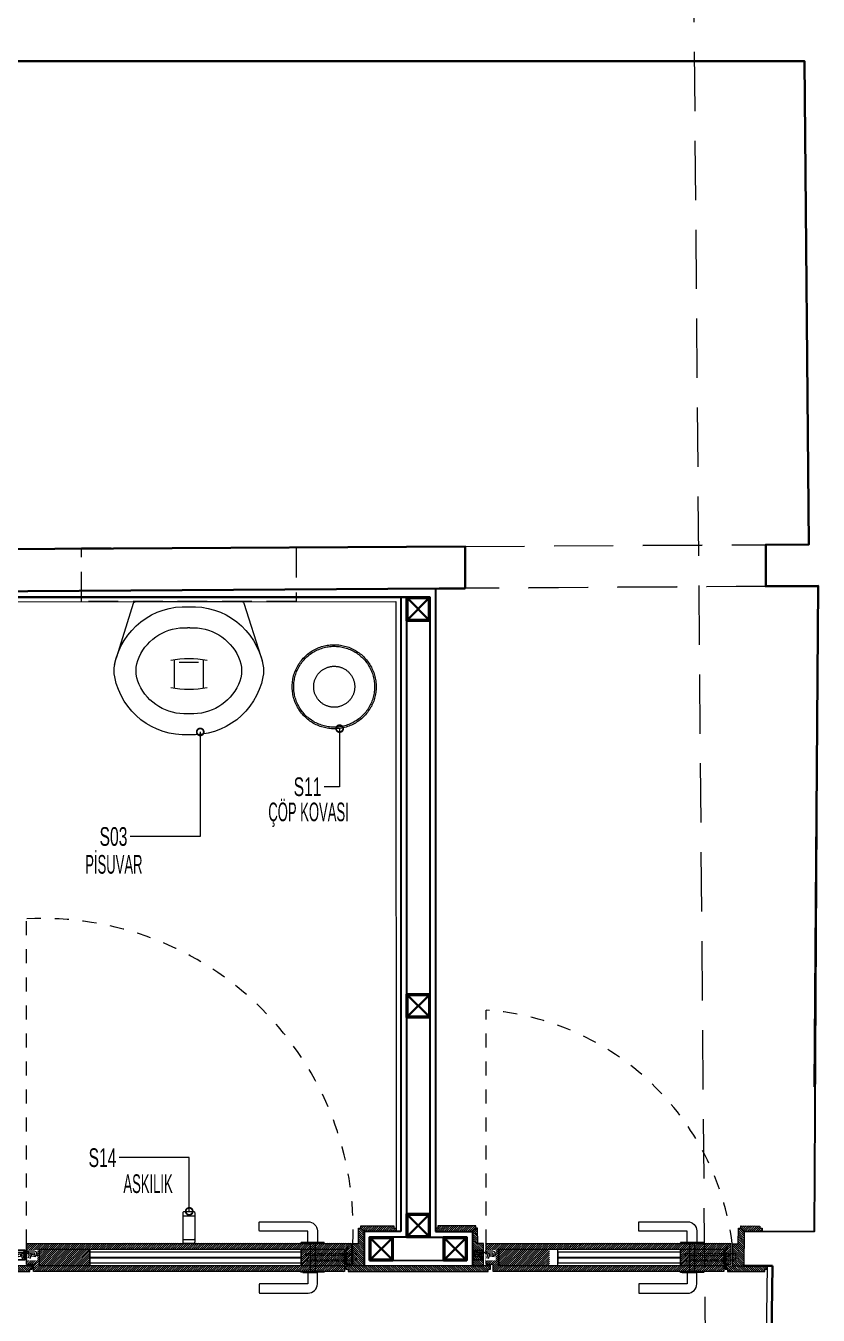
# Model space of a CAD drawing. Header units: centimetres. Extents: x 5488 to 20269, y -31398 to -19684.
# Drawn here: x 13725 to 13894.7, y -22488.3 to -22212.1 of the extents above; entities that cross this region are included whole.
import ezdxf
from ezdxf import colors
from ezdxf.entities.mleader import LeaderData, LeaderLine
from ezdxf.math import Vec2, Vec3

# ---------------------------------------------------------------- set-up
doc = ezdxf.new("R2010")
doc.units = ezdxf.units.CM
doc.set_wipeout_variables(frame=1)
for name, pattern in [('DASHED', [0.75, 0.5, -0.25]), ('HIDDEN', [9.525, 6.35, -3.175]), ('XKITLINE02', [4, 2, -2])]:
    doc.linetypes.add(name, pattern=pattern)
for name, color, linetype in [('3-OPN-XDR-HARDWARE', 52, 'Continuous'), ('Auto-İzolasyon malzemesi', 251, 'Continuous'), ('süpürgelik', 105, 'Continuous'), ('xxx_Autoxxx_Auto_Duvar_Alcipan', 51, 'Continuous')]:
    doc.layers.add(name, color=color, linetype=linetype)
for name, color, linetype, lineweight in [('Auto-SilikCizgiler', 251, 'Continuous', 0), ('xxx_Auto_CLADDING_WOOD_Hatch', 16, 'Continuous', 0), ('xxx_Auto_Duvar_Duvar Plan Kesit', 7, 'Continuous', 30), ('xxx_Auto_FFE-METAL', 132, 'Continuous', 5), ('xxx_Auto_Kaplama_Ahşap', 34, 'Continuous', 0), ('xxx_Auto_Kaplama_Ahşap Tarama', 16, 'Continuous', 5), ('xxx_Auto_Kaplama_Seramik', 182, 'Continuous', 13), ('xxx_Auto_Konstruksiyon_Metal', 141, 'Continuous', 0), ('xxx_Auto_Mobilya_Metal', 132, 'Continuous', 20), ('xxx_Auto_SIGN_GENERAL', 51, 'Continuous', 0), ('xxx_Auto_Tefris_Silik', 252, 'Continuous', 13), ('xxx_Auto_Tefris_Tefris', 32, 'Continuous', 15)]:
    doc.layers.add(name, color=color, linetype=linetype, lineweight=lineweight)
doc.layers.add('wipeout', color=7, linetype='Continuous', true_color=0xffffff)
doc.styles.add('AUTOBAN', font='')
doc.styles.add('ROMANS', font='romans')
doc.styles.get('AUTOBAN').set_extended_font_data('Helvetica Normal Tr')
doc.linetypes.add('BATTING', pattern='A,0.00254,-2.54,[134,ltypeshp.shx,S=2.54,R=0,X=-2.54,Y=0],-5.08,[134,ltypeshp.shx,S=2.54,R=180,X=2.54,Y=0],-2.54', length=10.16254)

# ---------------------------------------------------------------- blocks, each defined once
blk = doc.blocks.new('A$C81bdc4d8')
at = {"layer": 'xxx_Auto_Konstruksiyon_Metal'}
for points in [[(-0.05, 1.1), (0, 1.15), (0, 6.05), (-0.05, 6.1), (-0.15, 6.1), (-0.2, 6.05), (-0.2, 1.15), (-0.15, 1.1)], [(6.03, 1.1), (5.98, 1.15), (5.98, 6.05), (6.03, 6.1), (6.13, 6.1), (6.18, 6.05), (6.18, 1.15), (6.13, 1.1)]]:
    blk.add_lwpolyline(points, close=True, dxfattribs=at)
for points in [[(-0.2, 2.58), (-2.66, 2.58), (-2.66, -7.71), (-2.67, -7.77), (-2.7, -7.8), (-2.77, -7.82), (-4.56, -7.82), (-4.62, -7.8), (-4.65, -7.77), (-4.66, -7.71), (-4.66, 2.62, -0.408998), (-2.69, 4.62), (-0.2, 4.62)], [(6.18, 2.58), (8.64, 2.58), (8.64, -7.71), (8.65, -7.77), (8.69, -7.8), (8.75, -7.82), (10.54, -7.82), (10.6, -7.8), (10.63, -7.77), (10.64, -7.71), (10.64, 2.62, 0.408998), (8.67, 4.62), (6.18, 4.62)]]:
    blk.add_lwpolyline(points, format="xyb", dxfattribs=at)
for points in [[(-0.2, 1.51), (-0.22, 1.53), (-0.22, 4.65), (-0.2, 4.67)], [(-0.2, 4.12), (6.2, 4.12)], [(-0.2, 3.08), (6.2, 3.08)], [(6.18, 1.51), (6.2, 1.53), (6.2, 4.65), (6.18, 4.67)]]:
    blk.add_lwpolyline(points, dxfattribs=at)
at = {"layer": 'xxx_Auto_Mobilya_Metal', "linetype": 'DASHED'}
blk.add_lwpolyline([(0.81, 11.2), (0.81, 11.2, 0.414214), (1.31, 10.7), (4.61, 10.7), (4.61, 10.9), (1.31, 10.9, -0.414214), (1.01, 11.2)], format="xyb", close=True, dxfattribs=at)
for points in [[(2.15, 10.9), (2.15, 12.9), (3.55, 12.9), (3.55, 10.9)], [(2.24, 10.6), (2.24, 11.6), (2.54, 11.6), (3.55, 10.6)]]:
    blk.add_lwpolyline(points, dxfattribs=at)
for points in [[(2.05, 10.9), (2.05, 10.8), (3.65, 10.8), (3.65, 10.9)], [(2.12, 10.3), (3.92, 10.3), (3.92, 10.6), (2.12, 10.6)], [(2.24, 2.05), (2.54, 2.05), (2.54, 10.3), (2.24, 10.3)], [(3.79, 2.05), (3.49, 2.05), (3.49, 10.3), (3.79, 10.3)]]:
    blk.add_lwpolyline(points, close=True, dxfattribs=at)
blk = doc.blocks.new('A$C43927237')
at = {"layer": 'wipeout', "color": 1, "xscale": 7.97828250740921, "yscale": 7.97828250740921, "zscale": 7.97828250740921, "rotation": 270}
blk.add_blockref('A$C81bdc4d8', (-42.8, 0), dxfattribs=at)
blk = doc.blocks.new('gizli menteşe')
blk.add_wipeout([(32460.16, 20587.51), (32462.32, 20587.51), (32462.32, 20589.71), (32460.16, 20589.71)]).translate(0, 0, 0.01)
blk.add_wipeout([(32457.5, 20587.52), (32459.66, 20587.51), (32459.66, 20589.71), (32457.5, 20589.71)]).translate(0, 0, 0.01)
at = {"layer": 'xxx_Auto_Mobilya_Metal', "extrusion": (0.000604345, -1.60261e-05, 1), "elevation": 19.29}
for points in [[(32459.66, 20587.52), (32457.49, 20587.52), (32457.49, 20589.71), (32459.66, 20589.71)], [(32459.56, 20587.62), (32457.59, 20587.62), (32457.59, 20589.61), (32459.56, 20589.61)]]:
    blk.add_lwpolyline(points, close=True, dxfattribs=at)
for points in [[(32459.74, 20589.53), (32458.17, 20589.53), (32457.78, 20589.38), (32457.69, 20589.11), (32457.63, 20588.38)], [(32459.74, 20589.53), (32458.17, 20589.53), (32457.78, 20589.38), (32457.69, 20589.11), (32457.63, 20588.38)], [(32459.74, 20589.12), (32458.4, 20589.12), (32458.1, 20589.07), (32458.09, 20589.03), (32458.03, 20588.34)], [(32459.74, 20589.12), (32458.4, 20589.12), (32458.1, 20589.07), (32458.09, 20589.03), (32458.03, 20588.34)], [(32459.74, 20589.53), (32459.49, 20589.4), (32458.82, 20588.77), (32459.09, 20587.82)], [(32459.74, 20589.53), (32459.49, 20589.4), (32458.82, 20588.77), (32459.09, 20587.82)], [(32459.91, 20589.19), (32459.7, 20589.09), (32459.24, 20588.65), (32459.45, 20587.92)], [(32459.91, 20589.19), (32459.7, 20589.09), (32459.24, 20588.65), (32459.45, 20587.92)], [(32459.89, 20589.19), (32460.1, 20589.09), (32460.56, 20588.65), (32460.35, 20587.92)], [(32460.06, 20589.53), (32460.31, 20589.4), (32460.98, 20588.77), (32460.71, 20587.82)], [(32460.06, 20589.53), (32461.63, 20589.53), (32462.02, 20589.38), (32462.11, 20589.11), (32462.17, 20588.38)], [(32460.06, 20589.12), (32461.4, 20589.12), (32461.7, 20589.07), (32461.71, 20589.03), (32461.77, 20588.34)]]:
    blk.add_lwpolyline(points, dxfattribs=at)
for points in [[(32457.83, 20588.22), (32458.7, 20588.39, 0.53227), (32458.64, 20588.78), (32457.75, 20588.63)], [(32457.83, 20588.22), (32458.7, 20588.39, 0.53227), (32458.64, 20588.78), (32457.75, 20588.63)], [(32461.98, 20588.22), (32461.11, 20588.39, -0.53227), (32461.17, 20588.78), (32462.06, 20588.63)]]:
    blk.add_lwpolyline(points, format="xyb", dxfattribs=at)
at = {"layer": 'xxx_Auto_Mobilya_Metal', "extrusion": (0.000604345, -1.60261e-05, 1)}
for centre in [(32457.83, 20588.42, 19.29), (32459.31, 20587.82, 19.29)]:
    blk.add_circle(centre, 0.204, dxfattribs=at)
blk = doc.blocks.new('kutu profil')
at = {"layer": 'xxx_Auto_Duvar_Duvar Plan Kesit', "color": 0}
for points in [[(0, -5), (5, -5), (5, 0), (0, 0)], [(0.2, -4.8), (4.8, -4.8), (4.8, -0.2), (0.2, -0.2)]]:
    blk.add_lwpolyline(points, close=True, dxfattribs=at)
blk.add_lwpolyline([(0.2, -4.8), (4.8, -0.2), (4.8, -4.8), (0.2, -0.2)], dxfattribs=at)
blk = doc.blocks.new('A$Cd4c68676')
at = {"layer": 'xxx_Auto_CLADDING_WOOD_Hatch'}
h = blk.add_hatch(dxfattribs=at)
h.set_pattern_fill('ANSI31', color=256, scale=0.1, angle=810)
h.set_pattern_definition([(135, (6740.5818, -242768.95123), (-0.22450640303, -0.22450640303), [])])
h.paths.add_polyline_path([(266.85, 453.61), (266.84, 446.22), (264.44, 446.22), (264.44, 451.02), (265.64, 451.02), (265.64, 454.31), (266.15, 454.31)])
h = blk.add_hatch(dxfattribs=at)
h.set_pattern_fill('ANSI31', color=256, scale=0.1, angle=810)
h.set_pattern_definition([(135, (6821.95324, -242768.99767), (-0.22450640303, -0.22450640303), [])])
h.paths.add_polyline_path([(348.24, 453.57), (348.21, 446.17), (345.81, 446.17), (345.81, 450.97), (347.01, 450.97), (347.04, 454.27), (347.54, 454.27)])
h = blk.add_hatch(dxfattribs=at)
h.set_pattern_fill('ANSI31', color=256, scale=0.1, angle=810)
h.set_pattern_definition([(135, (-73630.84853, -5505.94916), (-0.224506403, -0.224506403), [])])
h.paths.add_polyline_path([(195.25, 445.51), (195.74, 445.51), (195.74, 446.21), (164.74, 446.21), (164.74, 445.52), (165.24, 445.52), (165.24, 445.02), (195.25, 445.02)])
h = blk.add_hatch(dxfattribs=at)
h.set_pattern_fill('ANSI31', color=256, scale=0.1, angle=810)
h.set_pattern_definition([(135, (-73469.71942, -5505.95103), (-0.224506403, -0.224506403), [])])
h.paths.add_polyline_path([(344.21, 445.49), (344.71, 445.49), (344.71, 444.99), (352.71, 445.05), (352.71, 445.54), (353.21, 445.54), (353.21, 446.24), (344.21, 446.18)])
at = {"layer": 'xxx_Auto_Kaplama_Ahşap Tarama'}
h = blk.add_hatch(dxfattribs=at)
h.set_pattern_fill('ANSI31', color=256, scale=0.1, angle=180)
h.set_pattern_definition([(225, (13019.3151, -164878.03347), (0.224506403, -0.224506403), [])])
h.paths.add_polyline_path([(273.75, 454.32), (273.75, 453.62), (266.85, 453.61), (266.15, 454.31), (266.15, 454.81), (273.25, 454.82), (273.25, 454.32)])
h = blk.add_hatch(dxfattribs=at)
h.set_pattern_fill('ANSI31', color=256, scale=0.1, angle=180)
h.set_pattern_definition([(225, (13107.83325, -164887.79733), (0.224506403, -0.224506403), [])])
h.paths.add_polyline_path([(282.15, 454.33), (282.15, 453.63), (290.07, 453.6), (290.77, 454.3), (290.77, 454.8), (282.65, 454.83), (282.65, 454.33)])
h = blk.add_hatch(dxfattribs=at)
h.set_pattern_fill('ANSI31', color=256, scale=0.1, angle=180)
h.set_pattern_definition([(225, (13100.70677, -164878.08033), (0.224506403, -0.224506403), [])])
h.paths.add_polyline_path([(352.12, 454.27), (352.12, 453.57), (348.24, 453.57), (347.54, 454.27), (347.54, 454.77), (351.62, 454.76), (351.62, 454.27)])
h = blk.add_hatch(dxfattribs=at)
h.set_pattern_fill('ANSI31', color=256, scale=0.1, angle=180)
h.set_pattern_definition([(225, (13011.07837, -164877.58035), (0.224506403, -0.224506403), [])])
h.paths.add_polyline_path([(264.14, 446.52), (262.64, 446.52), (262.64, 445.02), (196.15, 445.02), (196.15, 446.52), (194.65, 446.52), (194.65, 451.02), (264.14, 451.12)])
h.paths.add_polyline_path([(262.64, 446.52), (262.64, 446.21), (197.45, 446.21), (197.45, 449.81), (262.64, 449.83)], flags=17)
h = blk.add_hatch(dxfattribs=at)
h.set_pattern_fill('ANSI31', color=256, scale=0.1, angle=180)
h.set_pattern_definition([(225, (13092.3461, -164877.59137), (0.224506403, -0.224506403), [])])
h.paths.add_polyline_path([(345.41, 446.51), (343.91, 446.51), (343.91, 445.01), (294.48, 445.01), (294.48, 446.51), (292.88, 446.51), (292.88, 451.01), (345.41, 451.11)])
h.paths.add_polyline_path([(343.91, 446.51), (343.91, 446.2), (295.78, 446.2), (295.78, 449.8), (343.91, 449.81)], flags=17)
h = blk.add_hatch(dxfattribs=at)
h.set_pattern_fill('ANSI31', color=256, scale=0.1, angle=180)
h.set_pattern_definition([(225, (38363.18046, -160766.65134), (0.224506403, -0.224506403), [])])
h.paths.add_polyline_path([(208.14, 446.21), (197.35, 446.21), (197.35, 449.81), (208.14, 449.81)])
h = blk.add_hatch(dxfattribs=at)
h.set_pattern_fill('ANSI31', color=256, scale=0.1, angle=180)
h.set_pattern_definition([(225, (83305.4346, -202026.80732), (0.22450640303, -0.22450640303), [])])
h.paths.add_polyline_path([(253.35, 449.81), (262.64, 449.81), (262.64, 446.21), (253.35, 446.21)])
h = blk.add_hatch(dxfattribs=at)
h.set_pattern_fill('ANSI31', color=256, scale=0.1, angle=180)
h.set_pattern_definition([(225, (38461.61583, -160766.6622), (0.224506403, -0.224506403), [])])
h.paths.add_polyline_path([(306.57, 446.2), (295.78, 446.2), (295.78, 449.8), (306.57, 449.8)])
h = blk.add_hatch(dxfattribs=at)
h.set_pattern_fill('ANSI31', color=256, scale=0.1, angle=180)
h.set_pattern_definition([(225, (83386.70233, -202026.81833), (0.22450640303, -0.22450640303), [])])
h.paths.add_polyline_path([(334.62, 449.8), (343.91, 449.8), (343.91, 446.2), (334.62, 446.2)])
at = {"layer": '3-OPN-XDR-HARDWARE', "ltscale": 2}
for points in [[(195.53, 446.37), (195.16, 446.37), (195.16, 446.52), (195.9, 446.52, -0.092)], [(195.52, 446.42), (195.21, 446.42), (195.21, 446.47), (195.7, 446.47, -0.043117)], [(263.63, 446.37), (264, 446.37), (264, 446.52), (263.26, 446.52, 0.092)], [(263.64, 446.42), (263.95, 446.42), (263.95, 446.47), (263.46, 446.47, 0.043117)], [(344.43, 446.35), (344.8, 446.35), (344.8, 446.51), (344.06, 446.51, 0.092)], [(344.44, 446.4), (344.75, 446.4), (344.75, 446.46), (344.26, 446.46, 0.043117)]]:
    blk.add_lwpolyline(points, format="xyb", close=True, dxfattribs=at)
at = {"layer": 'Auto-İzolasyon malzemesi', "linetype": 'BATTING', "ltscale": 0.008}
for points in [[(208.14, 448.02), (253.35, 448.02)], [(308.4, 448.01), (334.62, 448.01)]]:
    blk.add_lwpolyline(points, dxfattribs=at)
at = {"layer": 'Auto-SilikCizgiler'}
for points in [[(208.14, 449.22), (253.35, 449.21), (253.35, 446.81), (208.14, 446.82)], [(308.4, 449.2), (334.62, 449.2), (334.62, 446.8), (308.4, 446.81)]]:
    blk.add_lwpolyline(points, close=True, dxfattribs=at)
at = {"layer": 'süpürgelik', "color": 0}
blk.add_lwpolyline([(348.24, 453.56), (348.24, 453.56), (363.32, 453.68), (364.12, 591.85), (352.88, 591.77), (352.88, 600.7)], dxfattribs=at)
at = {"layer": 'xxx_Auto_Duvar_Duvar Plan Kesit'}
for points in [[(282.91, 591.29), (282.92, 591.29)], [(175.54, 589.46), (275.95, 589.48)]]:
    blk.add_lwpolyline(points, dxfattribs=at)
at = {"layer": 'xxx_Auto_Duvar_Duvar Plan Kesit', "color": 0}
for points in [[(275.95, 589.48), (275.95, 589.48)], [(343.91, 446.2), (344.21, 446.2)], [(354.35, 446.25), (348.21, 446.22)], [(354.35, 446.25), (351.53, 251)]]:
    blk.add_lwpolyline(points, dxfattribs=at)
at = {"layer": 'xxx_Auto_Kaplama_Ahşap', "color": 8, "linetype": 'XKITLINE02', "ltscale": 1.5, "true_color": 0x808080}
for points in [[(194.55, 451.02), (194.55, 520.52, -0.443945), (264.44, 451.02)], [(292.98, 451.01), (292.98, 501.01, -0.357448), (345.71, 451.01)]]:
    blk.add_lwpolyline(points, format="xyb", dxfattribs=at)
at = {"layer": 'xxx_Auto_Kaplama_Seramik'}
for points in [[(184.94, 588.46), (184.94, 588.46), (273.69, 588.51)], [(273.69, 588.51), (273.75, 453.58)], [(353.21, 446.24), (350.55, 252)]]:
    blk.add_lwpolyline(points, dxfattribs=at)
at = {"layer": 'xxx_Auto_Tefris_Silik', "linetype": 'HIDDEN', "ltscale": 2}
for points in [[(288.49, 600.33), (352.88, 600.7)], [(288.49, 600.33), (352.88, 600.7)], [(352.88, 591.77), (288.49, 591.34)], [(352.94, 591.77), (288.49, 591.34)]]:
    blk.add_lwpolyline(points, dxfattribs=at)
at = {"layer": 'xxx_Auto_Tefris_Tefris'}
for points in [[(266.85, 453.61), (266.84, 446.22), (264.44, 446.22), (264.44, 451.02), (265.64, 451.02), (265.64, 454.31), (266.15, 454.31)], [(273.75, 454.32), (273.75, 453.62), (266.85, 453.61), (266.15, 454.31), (266.15, 454.81), (273.25, 454.82), (273.25, 454.32)], [(282.15, 454.33), (282.15, 453.63), (290.07, 453.6), (290.77, 454.3), (290.77, 454.8), (282.65, 454.83), (282.65, 454.33)], [(348.24, 453.57), (348.21, 446.17), (345.81, 446.17), (345.81, 450.97), (347.01, 450.97), (347.04, 454.27), (347.54, 454.27)], [(352.12, 454.27), (352.12, 453.57), (348.24, 453.57), (347.54, 454.27), (347.54, 454.77), (351.62, 454.76), (351.62, 454.27)], [(262.64, 445.02), (196.05, 445.02), (196.05, 446.52), (194.55, 446.52), (194.55, 451.02), (264.14, 451.02), (264.14, 446.52), (262.64, 446.52)], [(343.91, 445.01), (294.48, 445.01), (294.48, 446.51), (292.98, 446.51), (292.98, 451.01), (345.41, 451.01), (345.41, 446.51), (343.91, 446.51)], [(262.64, 446.21), (197.35, 446.21), (197.35, 449.81), (262.64, 449.81)], [(208.14, 446.21), (197.35, 446.21), (197.35, 449.81), (208.14, 449.81)], [(253.35, 449.81), (262.64, 449.81), (262.64, 446.21), (253.35, 446.21)], [(308.3, 446.2), (295.68, 446.2), (295.68, 449.8), (308.3, 449.8)], [(343.91, 446.2), (295.78, 446.2), (295.78, 449.8), (343.91, 449.8)], [(334.62, 449.8), (343.91, 449.8), (343.91, 446.2), (334.62, 446.2)], [(164.74, 446.21), (164.74, 445.52), (165.24, 445.52), (165.24, 445.02), (195.25, 445.02), (195.25, 445.51), (195.74, 445.51), (195.74, 446.21)], [(344.71, 444.99), (352.71, 445.05), (352.71, 445.54), (353.21, 445.54), (353.21, 446.24), (344.21, 446.18), (344.21, 445.49), (344.71, 445.49)]]:
    blk.add_lwpolyline(points, close=True, dxfattribs=at)
at = {"layer": 'xxx_Autoxxx_Auto_Duvar_Alcipan'}
for points in [[(282.15, 591.3), (282.15, 453.58)], [(274.75, 589.45), (274.74, 453.57)], [(275.95, 589.45), (275.94, 452.37)], [(280.95, 589.45), (280.95, 452.38)], [(274.75, 453.57), (266.84, 453.6), (266.84, 446.19)], [(275.94, 452.37), (268.04, 452.39), (268.04, 447.39)]]:
    blk.add_lwpolyline(points, dxfattribs=at)
at = {"layer": 'xxx_Auto_FFE-METAL', "xscale": 0.1253402595196809, "yscale": 0.1253402595196809, "zscale": 0.1253402595196809}
for p in [(257.6, 451.02), (338.87, 451.01)]:
    blk.add_blockref('A$C43927237', p, dxfattribs=at)
at = {"layer": 'xxx_Auto_Konstruksiyon_Metal'}
for p in [(275.95, 589.41), (275.97, 504.41), (275.95, 457.38), (268.04, 452.39)]:
    blk.add_blockref('kutu profil', p, dxfattribs=at)
at = {"layer": 'xxx_Auto_Kaplama_Ahşap Tarama', "color": 1}
for p in [(-32265.45, -20140.08, -0.01), (-32167.28, -20140.09, -0.01)]:
    blk.add_blockref('gizli menteşe', p, dxfattribs=at)
at = {"layer": 'xxx_Auto_CLADDING_WOOD_Hatch'}
h = blk.add_hatch(dxfattribs=at)
h.set_pattern_fill('ANSI31', color=256, scale=0.1, angle=810)
h.set_pattern_definition([(135, (6835.57717, -242778.71747), (-0.22450640303, -0.22450640303), [])])
h.paths.add_polyline_path([(290.07, 453.6), (290.05, 446.21), (292.45, 446.21), (292.45, 451.01), (291.25, 451.01), (291.13, 454.3), (290.77, 454.3)])
h = blk.add_hatch(dxfattribs=at)
h.set_pattern_fill('ANSI31', color=256, scale=0.1, angle=810)
h.set_pattern_definition([(135, (-73532.14193, -5505.94916), (-0.224506403, -0.224506403), [])])
h.paths.add_polyline_path([(293.45, 445.51), (293.94, 445.51), (293.94, 446.21), (262.94, 446.21), (262.94, 445.52), (263.44, 445.52), (263.44, 445.02), (293.45, 445.02)])
at = {"layer": '3-OPN-XDR-HARDWARE', "ltscale": 2}
for points in [[(293.63, 446.35), (293.25, 446.35), (293.25, 446.51), (294, 446.51, -0.092)], [(293.62, 446.4), (293.3, 446.4), (293.3, 446.46), (293.79, 446.46, -0.043117)]]:
    blk.add_lwpolyline(points, format="xyb", close=True, dxfattribs=at)
at = {"layer": 'xxx_Auto_Tefris_Tefris'}
for points in [[(290.07, 453.6), (290.05, 446.21), (292.45, 446.21), (292.45, 451.01), (291.25, 451.01), (291.13, 454.3), (290.77, 454.3)], [(262.94, 446.21), (262.94, 445.52), (263.44, 445.52), (263.44, 445.02), (293.45, 445.02), (293.45, 445.51), (293.94, 445.51), (293.94, 446.21)]]:
    blk.add_lwpolyline(points, close=True, dxfattribs=at)
at = {"layer": 'xxx_Autoxxx_Auto_Duvar_Alcipan'}
for points in [[(282.15, 453.58), (290.05, 453.58), (290.05, 446.16)], [(280.95, 452.38), (288.85, 452.38), (288.85, 447.37)], [(268.04, 447.42), (288.85, 447.4)]]:
    blk.add_lwpolyline(points, dxfattribs=at)
at = {"layer": 'xxx_Auto_Konstruksiyon_Metal'}
blk.add_blockref('kutu profil', (283.85, 452.39), dxfattribs=at)
blk = doc.blocks.new('_DotSmall')
at = {"color": 0, "linetype": 'ByBlock', "const_width": 0.5}
blk.add_lwpolyline([(-0.0625, 0, 1), (0.0625, 0, 1)], format="xyb", close=True, dxfattribs=at)
blk = doc.blocks.new('x2202_Autoban_Istinye Park_Food Hall_PLAN_altlik_20220517$0$2202_Autoban_Istinye Park_Food Hall_PLAN_altlik_20220506$0$pisuvar-plan')
for p, q in [((-2.5, -56.1), (2.5, -56.1)), ((-31, -124.1), (-31, -186)), ((-21.1, -130.7), (20.7, -130.7)), ((31, -124.2), (31, -186)), ((-2.5, -240.1), (2.4, -240.1))]:
    blk.add_line(p, q)
blk.add_lwpolyline([(158.7, -161.3, 0.094756), (158.7, -135, 0.028832), (154.4, -117.9), (118.1, -3.5, 0.32681), (113.4, 0), (-113.4, 0, 0.32681), (-118.1, -3.5), (-154.4, -117.8, 0.028832), (-158.8, -134.9, 0.094756), (-158.8, -161.2, 0.374692), (0, -285, 0.374692)], format="xyb", close=True)
for centre, radius, start, end in [((-8.4, -164.1), 153.2, 86.855, 169.0173), ((8.4, -164.1), 153.2, 10.9792, 93.1416), ((-8.4, -164.1), 108.2, 86.8501, 155.1563), ((8.4, -164.1), 108.2, 24.8403, 93.1465), ((-43, -148.1), 70, 155.1563, 204.8403), ((-0.1, -315.3), 193.7, 78.4777, 101.5997), ((43, -148.1), 70, 335.1563, 24.8403), ((-8.4, -132.1), 108.2, 204.8403, 273.1465), ((-0.1, 5.2), 193.7, 258.3969, 281.5189), ((8.4, -132.1), 108.2, 266.8501, 335.1563)]:
    blk.add_arc(centre, radius, start, end)
blk = doc.blocks.new('x2202_Autoban_Istinye Park_Food Hall_PLAN_altlik_20220517$0$2202_Autoban_Istinye Park_Food Hall_PLAN_altlik_20220506$0$S17_plan')
blk.add_lwpolyline([(0, -0.95), (0, 0.95, -0.414214), (0.3, 1.25), (5.8, 1.25, -0.414214), (6.1, 0.95), (6.1, -0.95, -0.414214), (5.8, -1.25), (0.3, -1.25, -0.414214)], format="xyb", close=True)
blk.add_lwpolyline([(1, 1.25), (1, -1.25)])
blk.add_lwpolyline([(5.8, 1.25), (6.57, 1.25, -0.414214), (6.87, 0.95), (6.87, -0.95, -0.414214), (6.57, -1.25), (5.8, -1.25)], format="xyb")
blk = doc.blocks.new('x2202_Autoban_Istinye Park_Food Hall_PLAN_altlik_20220517$0$2202_Autoban_Istinye Park_Food Hall_PLAN_altlik_20220506$0$S12_plan')
for p, q in [((-3.35, 8.31), (-3.64, 8.19)), ((-3.06, 8.42), (-3.35, 8.31)), ((-2.77, 8.53), (-3.06, 8.42)), ((-2.47, 8.62), (-2.77, 8.53)), ((-2.23, 8.33), (-2.52, 8.25)), ((-2.17, 8.7), (-2.47, 8.62)), ((-1.94, 8.41), (-2.23, 8.33)), ((-1.86, 8.77), (-2.17, 8.7)), ((-1.64, 8.47), (-1.94, 8.41)), ((-1.55, 8.83), (-1.86, 8.77)), ((-1.35, 8.52), (-1.64, 8.47)), ((-1.25, 8.88), (-1.55, 8.83)), ((-1.05, 8.56), (-1.35, 8.52)), ((-0.94, 8.91), (-1.25, 8.88)), ((-0.75, 8.59), (-1.05, 8.56)), ((-0.62, 8.94), (-0.94, 8.91)), ((-0.45, 8.61), (-0.75, 8.59)), ((-0.31, 8.96), (-0.62, 8.94)), ((-0.15, 8.63), (-0.45, 8.61)), ((0, 8.96), (-0.31, 8.96)), ((0.15, 8.63), (-0.15, 8.63)), ((0.31, 8.96), (0, 8.96)), ((0.45, 8.61), (0.15, 8.63)), ((0.62, 8.94), (0.31, 8.96)), ((0.75, 8.59), (0.45, 8.61)), ((0.94, 8.91), (0.62, 8.94)), ((1.05, 8.56), (0.75, 8.59)), ((1.25, 8.88), (0.94, 8.91)), ((1.35, 8.52), (1.05, 8.56)), ((1.55, 8.83), (1.25, 8.88)), ((1.64, 8.47), (1.35, 8.52)), ((1.86, 8.77), (1.55, 8.83)), ((1.94, 8.41), (1.64, 8.47)), ((2.17, 8.7), (1.86, 8.77)), ((2.23, 8.33), (1.94, 8.41)), ((2.47, 8.62), (2.17, 8.7)), ((2.52, 8.25), (2.23, 8.33)), ((2.77, 8.53), (2.47, 8.62)), ((3.06, 8.42), (2.77, 8.53)), ((3.35, 8.31), (3.06, 8.42)), ((3.64, 8.19), (3.35, 8.31)), ((-7.06, 5.54), (-7.25, 5.29)), ((-6.87, 5.78), (-7.06, 5.54)), ((-6.66, 6.01), (-6.87, 5.78)), ((-6.51, 5.68), (-6.71, 5.45)), ((-6.45, 6.24), (-6.66, 6.01)), ((-6.31, 5.9), (-6.51, 5.68)), ((-6.22, 6.46), (-6.45, 6.24)), ((-6.1, 6.12), (-6.31, 5.9)), ((-5.99, 6.67), (-6.22, 6.46)), ((-5.88, 6.32), (-6.1, 6.12)), ((-5.76, 6.88), (-5.99, 6.67)), ((-5.66, 6.52), (-5.88, 6.32)), ((-5.51, 7.07), (-5.76, 6.88)), ((-5.43, 6.72), (-5.66, 6.52)), ((-5.26, 7.26), (-5.51, 7.07)), ((-5.19, 6.9), (-5.43, 6.72)), ((-5.01, 7.44), (-5.26, 7.26)), ((-4.95, 7.08), (-5.19, 6.9)), ((-4.75, 7.61), (-5.01, 7.44)), ((-4.7, 7.24), (-4.95, 7.08)), ((-4.48, 7.77), (-4.75, 7.61)), ((-4.44, 7.4), (-4.7, 7.24)), ((-4.2, 7.92), (-4.48, 7.77)), ((-4.18, 7.55), (-4.44, 7.4)), ((-3.93, 8.06), (-4.2, 7.92)), ((-3.91, 7.69), (-4.18, 7.55)), ((-3.64, 8.19), (-3.93, 8.06)), ((-3.64, 7.82), (-3.91, 7.69)), ((-3.37, 7.95), (-3.64, 7.82)), ((-3.09, 8.06), (-3.37, 7.95)), ((-2.81, 8.16), (-3.09, 8.06)), ((-2.52, 8.25), (-2.81, 8.16)), ((2.81, 8.16), (2.52, 8.25)), ((3.09, 8.06), (2.81, 8.16)), ((3.37, 7.95), (3.09, 8.06)), ((3.64, 7.82), (3.37, 7.95)), ((3.93, 8.06), (3.64, 8.19)), ((3.91, 7.69), (3.64, 7.82)), ((4.18, 7.55), (3.91, 7.69)), ((4.2, 7.92), (3.93, 8.06)), ((4.44, 7.4), (4.18, 7.55)), ((4.48, 7.77), (4.2, 7.92)), ((4.7, 7.24), (4.44, 7.4)), ((4.75, 7.61), (4.48, 7.77)), ((4.95, 7.08), (4.7, 7.24)), ((5.01, 7.44), (4.75, 7.61)), ((5.19, 6.9), (4.95, 7.08)), ((5.26, 7.26), (5.01, 7.44)), ((5.43, 6.72), (5.19, 6.9)), ((5.51, 7.07), (5.26, 7.26)), ((5.66, 6.52), (5.43, 6.72)), ((5.76, 6.88), (5.51, 7.07)), ((5.88, 6.32), (5.66, 6.52)), ((6, 6.67), (5.76, 6.88)), ((6.1, 6.12), (5.88, 6.32)), ((6.22, 6.46), (6, 6.67)), ((6.31, 5.9), (6.1, 6.12)), ((6.45, 6.24), (6.22, 6.46)), ((6.51, 5.68), (6.31, 5.9)), ((6.66, 6.02), (6.45, 6.24)), ((6.71, 5.45), (6.51, 5.68)), ((6.87, 5.78), (6.66, 6.02)), ((7.06, 5.54), (6.87, 5.78)), ((7.25, 5.29), (7.06, 5.54)), ((-8.54, 2.8), (-8.63, 2.5)), ((-8.44, 3.1), (-8.54, 2.8)), ((-8.32, 3.39), (-8.44, 3.1)), ((-8.2, 3.67), (-8.32, 3.39)), ((-8.17, 2.84), (-8.27, 2.55)), ((-8.06, 3.96), (-8.2, 3.67)), ((-8.07, 3.12), (-8.17, 2.84)), ((-7.95, 3.4), (-8.07, 3.12)), ((-7.92, 4.23), (-8.06, 3.96)), ((-7.83, 3.67), (-7.95, 3.4)), ((-7.77, 4.51), (-7.92, 4.23)), ((-7.7, 3.94), (-7.83, 3.67)), ((-7.61, 4.77), (-7.77, 4.51)), ((-7.55, 4.21), (-7.7, 3.94)), ((-7.43, 5.03), (-7.61, 4.77)), ((-7.4, 4.47), (-7.55, 4.21)), ((-7.25, 5.29), (-7.43, 5.03)), ((-7.24, 4.72), (-7.4, 4.47)), ((-7.07, 4.97), (-7.24, 4.72)), ((-6.89, 5.21), (-7.07, 4.97)), ((-6.71, 5.45), (-6.89, 5.21)), ((-3.3, 2.86), (-3.4, 2.74)), ((-3.2, 2.97), (-3.3, 2.86)), ((-3.09, 3.08), (-3.2, 2.97)), ((-2.98, 3.19), (-3.09, 3.08)), ((-2.87, 3.29), (-2.98, 3.19)), ((-2.75, 3.39), (-2.87, 3.29)), ((-2.63, 3.48), (-2.75, 3.39)), ((-2.51, 3.57), (-2.63, 3.48)), ((-2.38, 3.66), (-2.51, 3.57)), ((-2.25, 3.74), (-2.38, 3.66)), ((-2.12, 3.81), (-2.25, 3.74)), ((-1.98, 3.88), (-2.12, 3.81)), ((-1.85, 3.95), (-1.98, 3.88)), ((-1.71, 4.01), (-1.85, 3.95)), ((-1.57, 4.07), (-1.71, 4.01)), ((-1.42, 4.12), (-1.57, 4.07)), ((-1.28, 4.17), (-1.42, 4.12)), ((-1.13, 4.21), (-1.28, 4.17)), ((-0.98, 4.25), (-1.13, 4.21)), ((-0.83, 4.28), (-0.98, 4.25)), ((-0.68, 4.3), (-0.83, 4.28)), ((-0.53, 4.32), (-0.68, 4.3)), ((-0.38, 4.34), (-0.53, 4.32)), ((-0.23, 4.35), (-0.38, 4.34)), ((-0.08, 4.36), (-0.23, 4.35)), ((0.08, 4.36), (-0.08, 4.36)), ((0.23, 4.35), (0.08, 4.36)), ((0.38, 4.34), (0.23, 4.35)), ((0.53, 4.32), (0.38, 4.34)), ((0.68, 4.3), (0.53, 4.32)), ((0.83, 4.28), (0.68, 4.3)), ((0.98, 4.25), (0.83, 4.28)), ((1.13, 4.21), (0.98, 4.25)), ((1.28, 4.17), (1.13, 4.21)), ((1.42, 4.12), (1.28, 4.17)), ((1.57, 4.07), (1.42, 4.12)), ((1.71, 4.01), (1.57, 4.07)), ((1.85, 3.95), (1.71, 4.01)), ((1.98, 3.88), (1.85, 3.95)), ((2.12, 3.81), (1.98, 3.88)), ((2.25, 3.74), (2.12, 3.81)), ((2.38, 3.66), (2.25, 3.74)), ((2.51, 3.57), (2.38, 3.66)), ((2.63, 3.48), (2.51, 3.57)), ((2.75, 3.39), (2.63, 3.48)), ((2.87, 3.29), (2.75, 3.39)), ((2.98, 3.19), (2.87, 3.29)), ((3.09, 3.08), (2.98, 3.19)), ((3.2, 2.97), (3.09, 3.08)), ((3.3, 2.86), (3.2, 2.97)), ((3.4, 2.74), (3.3, 2.86)), ((6.89, 5.21), (6.71, 5.45)), ((7.07, 4.97), (6.89, 5.21)), ((7.24, 4.72), (7.07, 4.97)), ((7.4, 4.47), (7.24, 4.72)), ((7.43, 5.03), (7.25, 5.29)), ((7.55, 4.21), (7.4, 4.47)), ((7.61, 4.77), (7.43, 5.03)), ((7.7, 3.94), (7.55, 4.21)), ((7.77, 4.51), (7.61, 4.77)), ((7.83, 3.67), (7.7, 3.94)), ((7.92, 4.23), (7.77, 4.51)), ((7.95, 3.4), (7.83, 3.67)), ((8.06, 3.96), (7.92, 4.23)), ((8.07, 3.12), (7.95, 3.4)), ((8.2, 3.67), (8.06, 3.96)), ((8.17, 2.84), (8.07, 3.12)), ((8.27, 2.55), (8.17, 2.84)), ((8.32, 3.39), (8.2, 3.67)), ((8.44, 3.1), (8.32, 3.39)), ((8.54, 2.8), (8.44, 3.1)), ((8.63, 2.5), (8.54, 2.8)), ((-8.99, 0.35), (-9, 0.04)), ((-9, 0.04), (-9, -0.27)), ((-8.97, 0.66), (-8.99, 0.35)), ((-8.94, 0.98), (-8.97, 0.66)), ((-8.9, 1.28), (-8.94, 0.98)), ((-8.85, 1.59), (-8.9, 1.28)), ((-8.79, 1.9), (-8.85, 1.59)), ((-8.72, 2.2), (-8.79, 1.9)), ((-8.63, 2.5), (-8.72, 2.2)), ((-8.65, 0.49), (-8.66, 0.19)), ((-8.66, 0.19), (-8.66, -0.11)), ((-8.63, 0.79), (-8.65, 0.49)), ((-8.59, 1.09), (-8.63, 0.79)), ((-8.55, 1.38), (-8.59, 1.09)), ((-8.49, 1.68), (-8.55, 1.38)), ((-8.43, 1.97), (-8.49, 1.68)), ((-8.35, 2.26), (-8.43, 1.97)), ((-8.27, 2.55), (-8.35, 2.26)), ((-4.37, 0.38), (-4.39, 0.23)), ((-4.39, 0.23), (-4.39, 0.08)), ((-4.39, 0.08), (-4.39, -0.08)), ((-4.36, 0.53), (-4.37, 0.38)), ((-4.34, 0.68), (-4.36, 0.53)), ((-4.31, 0.83), (-4.34, 0.68)), ((-4.27, 0.98), (-4.31, 0.83)), ((-4.24, 1.13), (-4.27, 0.98)), ((-4.19, 1.28), (-4.24, 1.13)), ((-4.15, 1.42), (-4.19, 1.28)), ((-4.09, 1.56), (-4.15, 1.42)), ((-4.03, 1.71), (-4.09, 1.56)), ((-3.97, 1.84), (-4.03, 1.71)), ((-3.9, 1.98), (-3.97, 1.84)), ((-3.83, 2.12), (-3.9, 1.98)), ((-3.75, 2.25), (-3.83, 2.12)), ((-3.67, 2.38), (-3.75, 2.25)), ((-3.59, 2.5), (-3.67, 2.38)), ((-3.5, 2.62), (-3.59, 2.5)), ((-3.4, 2.74), (-3.5, 2.62)), ((3.5, 2.62), (3.4, 2.74)), ((3.59, 2.5), (3.5, 2.62)), ((3.67, 2.38), (3.59, 2.5)), ((3.75, 2.25), (3.67, 2.38)), ((3.83, 2.12), (3.75, 2.25)), ((3.9, 1.98), (3.83, 2.12)), ((3.97, 1.84), (3.9, 1.98)), ((4.03, 1.71), (3.97, 1.84)), ((4.09, 1.56), (4.03, 1.71)), ((4.15, 1.42), (4.09, 1.56)), ((4.19, 1.28), (4.15, 1.42)), ((4.24, 1.13), (4.19, 1.28)), ((4.27, 0.98), (4.24, 1.13)), ((4.31, 0.83), (4.27, 0.98)), ((4.34, 0.68), (4.31, 0.83)), ((4.36, 0.53), (4.34, 0.68)), ((4.37, 0.38), (4.36, 0.53)), ((4.39, 0.23), (4.37, 0.38)), ((4.39, 0.08), (4.39, 0.23)), ((4.39, -0.08), (4.39, 0.08)), ((8.35, 2.26), (8.27, 2.55)), ((8.43, 1.97), (8.35, 2.26)), ((8.49, 1.68), (8.43, 1.97)), ((8.55, 1.38), (8.49, 1.68)), ((8.59, 1.09), (8.55, 1.38)), ((8.63, 0.79), (8.59, 1.09)), ((8.72, 2.2), (8.63, 2.5)), ((8.65, 0.49), (8.63, 0.79)), ((8.66, 0.19), (8.65, 0.49)), ((8.66, -0.11), (8.66, 0.19)), ((8.79, 1.9), (8.72, 2.2)), ((8.85, 1.59), (8.79, 1.9)), ((8.9, 1.28), (8.85, 1.59)), ((8.94, 0.98), (8.9, 1.28)), ((8.97, 0.66), (8.94, 0.98)), ((8.99, 0.35), (8.97, 0.66)), ((9, 0.04), (8.99, 0.35)), ((9, -0.27), (9, 0.04)), ((-9, -0.27), (-8.98, -0.58)), ((-8.98, -0.58), (-8.96, -0.9)), ((-8.96, -0.9), (-8.92, -1.21)), ((-8.92, -1.21), (-8.88, -1.52)), ((-8.88, -1.52), (-8.82, -1.82)), ((-8.82, -1.82), (-8.75, -2.13)), ((-8.75, -2.13), (-8.68, -2.43)), ((-8.68, -2.43), (-8.59, -2.73)), ((-8.66, -0.11), (-8.66, -0.41)), ((-8.66, -0.41), (-8.64, -0.71)), ((-8.64, -0.71), (-8.61, -1.01)), ((-8.61, -1.01), (-8.57, -1.31)), ((-8.59, -2.73), (-8.49, -3.03)), ((-8.57, -1.31), (-8.52, -1.61)), ((-8.52, -1.61), (-8.46, -1.9)), ((-8.46, -1.9), (-8.39, -2.2)), ((-8.39, -2.2), (-8.31, -2.49)), ((-8.31, -2.49), (-8.22, -2.77)), ((-4.39, -0.08), (-4.39, -0.23)), ((-4.39, -0.23), (-4.38, -0.38)), ((-4.38, -0.38), (-4.37, -0.53)), ((-4.37, -0.53), (-4.35, -0.68)), ((-4.35, -0.68), (-4.32, -0.83)), ((-4.32, -0.83), (-4.29, -0.98)), ((-4.29, -0.98), (-4.26, -1.13)), ((-4.26, -1.13), (-4.22, -1.28)), ((-4.22, -1.28), (-4.17, -1.43)), ((-4.17, -1.43), (-4.12, -1.57)), ((-4.12, -1.57), (-4.06, -1.71)), ((-4.06, -1.71), (-4, -1.85)), ((-4, -1.85), (-3.94, -1.99)), ((-3.94, -1.99), (-3.87, -2.12)), ((-3.87, -2.12), (-3.79, -2.26)), ((-3.79, -2.26), (-3.71, -2.39)), ((-3.71, -2.39), (-3.63, -2.52)), ((-3.63, -2.52), (-3.54, -2.64)), ((-3.54, -2.64), (-3.45, -2.76)), ((-3.45, -2.76), (-3.35, -2.88)), ((3.35, -2.88), (3.45, -2.76)), ((3.45, -2.76), (3.54, -2.64)), ((3.54, -2.64), (3.63, -2.52)), ((3.63, -2.52), (3.71, -2.39)), ((3.71, -2.39), (3.79, -2.26)), ((3.79, -2.26), (3.87, -2.12)), ((3.87, -2.12), (3.94, -1.99)), ((3.94, -1.99), (4, -1.85)), ((4, -1.85), (4.06, -1.71)), ((4.06, -1.71), (4.12, -1.57)), ((4.12, -1.57), (4.17, -1.43)), ((4.17, -1.43), (4.22, -1.28)), ((4.22, -1.28), (4.26, -1.13)), ((4.26, -1.13), (4.29, -0.98)), ((4.29, -0.98), (4.32, -0.83)), ((4.32, -0.83), (4.35, -0.68)), ((4.35, -0.68), (4.37, -0.53)), ((4.37, -0.53), (4.38, -0.38)), ((4.38, -0.38), (4.39, -0.23)), ((4.39, -0.23), (4.39, -0.08)), ((8.22, -2.77), (8.31, -2.49)), ((8.31, -2.49), (8.39, -2.2)), ((8.39, -2.2), (8.46, -1.9)), ((8.46, -1.9), (8.52, -1.61)), ((8.49, -3.03), (8.59, -2.73)), ((8.52, -1.61), (8.57, -1.31)), ((8.57, -1.31), (8.61, -1.01)), ((8.59, -2.73), (8.68, -2.43)), ((8.61, -1.01), (8.64, -0.71)), ((8.64, -0.71), (8.66, -0.41)), ((8.66, -0.41), (8.66, -0.11)), ((8.68, -2.43), (8.75, -2.13)), ((8.75, -2.13), (8.82, -1.82)), ((8.82, -1.82), (8.88, -1.52)), ((8.88, -1.52), (8.92, -1.21)), ((8.92, -1.21), (8.96, -0.9)), ((8.96, -0.9), (8.98, -0.58)), ((8.98, -0.58), (9, -0.27)), ((-8.49, -3.03), (-8.38, -3.32)), ((-8.38, -3.32), (-8.26, -3.61)), ((-8.26, -3.61), (-8.13, -3.89)), ((-8.22, -2.77), (-8.12, -3.06)), ((-8.13, -3.89), (-7.99, -4.17)), ((-8.12, -3.06), (-8.01, -3.34)), ((-8.01, -3.34), (-7.89, -3.61)), ((-7.99, -4.17), (-7.85, -4.45)), ((-7.89, -3.61), (-7.76, -3.88)), ((-7.85, -4.45), (-7.69, -4.72)), ((-7.76, -3.88), (-7.63, -4.15)), ((-7.69, -4.72), (-7.52, -4.98)), ((-7.63, -4.15), (-7.48, -4.41)), ((-7.52, -4.98), (-7.34, -5.24)), ((-7.48, -4.41), (-7.32, -4.67)), ((-7.34, -5.24), (-7.16, -5.49)), ((-7.32, -4.67), (-7.16, -4.92)), ((-7.16, -4.92), (-6.98, -5.17)), ((-7.16, -5.49), (-6.97, -5.74)), ((-6.98, -5.17), (-6.8, -5.41)), ((-6.8, -5.41), (-6.61, -5.64)), ((-3.35, -2.88), (-3.25, -2.99)), ((-3.25, -2.99), (-3.15, -3.11)), ((-3.15, -3.11), (-3.04, -3.21)), ((-3.04, -3.21), (-2.93, -3.32)), ((-2.93, -3.32), (-2.81, -3.42)), ((-2.81, -3.42), (-2.69, -3.51)), ((-2.69, -3.51), (-2.57, -3.6)), ((-2.57, -3.6), (-2.45, -3.69)), ((-2.45, -3.69), (-2.32, -3.77)), ((-2.32, -3.77), (-2.19, -3.85)), ((-2.19, -3.85), (-2.05, -3.92)), ((-2.05, -3.92), (-1.92, -3.99)), ((-1.92, -3.99), (-1.78, -4.06)), ((-1.78, -4.06), (-1.64, -4.12)), ((-1.64, -4.12), (-1.5, -4.17)), ((-1.5, -4.17), (-1.35, -4.22)), ((-1.35, -4.22), (-1.2, -4.26)), ((-1.2, -4.26), (-1.06, -4.3)), ((-1.06, -4.3), (-0.91, -4.34)), ((-0.91, -4.34), (-0.76, -4.37)), ((-0.76, -4.37), (-0.61, -4.39)), ((-0.61, -4.39), (-0.46, -4.41)), ((-0.46, -4.41), (-0.3, -4.42)), ((-0.3, -4.42), (-0.15, -4.43)), ((-0.15, -4.43), (0, -4.43)), ((0, -4.43), (0.15, -4.43)), ((0.15, -4.43), (0.3, -4.42)), ((0.3, -4.42), (0.46, -4.41)), ((0.46, -4.41), (0.61, -4.39)), ((0.61, -4.39), (0.76, -4.37)), ((0.76, -4.37), (0.91, -4.34)), ((0.91, -4.34), (1.06, -4.3)), ((1.06, -4.3), (1.2, -4.26)), ((1.2, -4.26), (1.35, -4.22)), ((1.35, -4.22), (1.5, -4.17)), ((1.5, -4.17), (1.64, -4.12)), ((1.64, -4.12), (1.78, -4.06)), ((1.78, -4.06), (1.92, -3.99)), ((1.92, -3.99), (2.05, -3.92)), ((2.05, -3.92), (2.19, -3.85)), ((2.19, -3.85), (2.32, -3.77)), ((2.32, -3.77), (2.45, -3.69)), ((2.45, -3.69), (2.57, -3.6)), ((2.57, -3.6), (2.69, -3.51)), ((2.69, -3.51), (2.81, -3.42)), ((2.81, -3.42), (2.93, -3.32)), ((2.93, -3.32), (3.04, -3.21)), ((3.04, -3.21), (3.15, -3.11)), ((3.15, -3.11), (3.25, -2.99)), ((3.25, -2.99), (3.35, -2.88)), ((6.61, -5.64), (6.8, -5.41)), ((6.8, -5.41), (6.98, -5.17)), ((6.97, -5.74), (7.16, -5.49)), ((6.98, -5.17), (7.16, -4.92)), ((7.16, -4.92), (7.32, -4.67)), ((7.16, -5.49), (7.35, -5.24)), ((7.32, -4.67), (7.48, -4.41)), ((7.35, -5.24), (7.52, -4.98)), ((7.48, -4.41), (7.63, -4.15)), ((7.52, -4.98), (7.69, -4.72)), ((7.63, -4.15), (7.76, -3.88)), ((7.69, -4.72), (7.85, -4.45)), ((7.76, -3.88), (7.89, -3.61)), ((7.85, -4.45), (7.99, -4.17)), ((7.89, -3.61), (8.01, -3.34)), ((7.99, -4.17), (8.13, -3.89)), ((8.01, -3.34), (8.12, -3.06)), ((8.12, -3.06), (8.22, -2.77)), ((8.13, -3.89), (8.26, -3.61)), ((8.26, -3.61), (8.38, -3.32)), ((8.38, -3.32), (8.49, -3.03)), ((-6.97, -5.74), (-6.76, -5.97)), ((-6.76, -5.97), (-6.55, -6.21)), ((-6.61, -5.64), (-6.41, -5.87)), ((-6.55, -6.21), (-6.34, -6.43)), ((-6.41, -5.87), (-6.21, -6.08)), ((-6.34, -6.43), (-6.11, -6.65)), ((-6.21, -6.08), (-5.99, -6.3)), ((-6.11, -6.65), (-5.88, -6.85)), ((-5.99, -6.3), (-5.77, -6.5)), ((-5.88, -6.85), (-5.64, -7.05)), ((-5.77, -6.5), (-5.54, -6.7)), ((-5.64, -7.05), (-5.39, -7.25)), ((-5.54, -6.7), (-5.31, -6.89)), ((-5.39, -7.25), (-5.14, -7.43)), ((-5.31, -6.89), (-5.07, -7.07)), ((-5.14, -7.43), (-4.88, -7.6)), ((-5.07, -7.07), (-4.82, -7.24)), ((-4.88, -7.6), (-4.61, -7.77)), ((-4.82, -7.24), (-4.57, -7.4)), ((-4.61, -7.77), (-4.34, -7.92)), ((-4.57, -7.4), (-4.31, -7.55)), ((-4.34, -7.92), (-4.06, -8.07)), ((-4.31, -7.55), (-4.05, -7.7)), ((-4.06, -8.07), (-3.78, -8.2)), ((-4.05, -7.7), (-3.78, -7.84)), ((-3.78, -7.84), (-3.51, -7.96)), ((-3.78, -8.2), (-3.5, -8.33)), ((-3.51, -7.96), (-3.23, -8.08)), ((-3.23, -8.08), (-2.95, -8.19)), ((-2.95, -8.19), (-2.66, -8.28)), ((-2.66, -8.28), (-2.38, -8.37)), ((2.38, -8.37), (2.66, -8.28)), ((2.66, -8.28), (2.95, -8.19)), ((2.95, -8.19), (3.23, -8.08)), ((3.23, -8.08), (3.51, -7.96)), ((3.5, -8.33), (3.78, -8.2)), ((3.51, -7.96), (3.78, -7.84)), ((3.78, -7.84), (4.05, -7.7)), ((3.78, -8.2), (4.07, -8.07)), ((4.05, -7.7), (4.31, -7.55)), ((4.07, -8.07), (4.34, -7.92)), ((4.31, -7.55), (4.57, -7.4)), ((4.34, -7.92), (4.61, -7.77)), ((4.57, -7.4), (4.82, -7.24)), ((4.61, -7.77), (4.88, -7.6)), ((4.82, -7.24), (5.07, -7.07)), ((4.88, -7.6), (5.14, -7.43)), ((5.07, -7.07), (5.31, -6.89)), ((5.14, -7.43), (5.39, -7.25)), ((5.31, -6.89), (5.54, -6.7)), ((5.39, -7.25), (5.64, -7.05)), ((5.54, -6.7), (5.77, -6.5)), ((5.64, -7.05), (5.88, -6.85)), ((5.77, -6.5), (5.99, -6.3)), ((5.88, -6.85), (6.11, -6.65)), ((5.99, -6.3), (6.21, -6.08)), ((6.11, -6.65), (6.34, -6.43)), ((6.21, -6.08), (6.41, -5.87)), ((6.34, -6.43), (6.55, -6.21)), ((6.41, -5.87), (6.61, -5.64)), ((6.55, -6.21), (6.76, -5.97)), ((6.76, -5.97), (6.97, -5.74)), ((-3.5, -8.33), (-3.21, -8.45)), ((-3.21, -8.45), (-2.91, -8.55)), ((-2.91, -8.55), (-2.62, -8.65)), ((-2.62, -8.65), (-2.32, -8.73)), ((-2.38, -8.37), (-2.08, -8.45)), ((-2.32, -8.73), (-2.01, -8.81)), ((-2.08, -8.45), (-1.79, -8.52)), ((-2.01, -8.81), (-1.71, -8.87)), ((-1.79, -8.52), (-1.5, -8.57)), ((-1.71, -8.87), (-1.4, -8.93)), ((-1.5, -8.57), (-1.2, -8.62)), ((-1.4, -8.93), (-1.09, -8.97)), ((-1.2, -8.62), (-0.9, -8.66)), ((-1.09, -8.97), (-0.78, -9)), ((-0.9, -8.66), (-0.6, -8.68)), ((-0.78, -9), (-0.47, -9.03)), ((-0.6, -8.68), (-0.3, -8.7)), ((-0.47, -9.03), (-0.16, -9.04)), ((-0.3, -8.7), (0, -8.7)), ((-0.16, -9.04), (0.16, -9.04)), ((0, -8.7), (0.3, -8.7)), ((0.16, -9.04), (0.47, -9.03)), ((0.3, -8.7), (0.6, -8.68)), ((0.47, -9.03), (0.78, -9)), ((0.6, -8.68), (0.9, -8.66)), ((0.78, -9), (1.09, -8.97)), ((0.9, -8.66), (1.2, -8.62)), ((1.09, -8.97), (1.4, -8.93)), ((1.2, -8.62), (1.5, -8.57)), ((1.4, -8.93), (1.71, -8.87)), ((1.5, -8.57), (1.79, -8.52)), ((1.71, -8.87), (2.01, -8.81)), ((1.79, -8.52), (2.08, -8.45)), ((2.01, -8.81), (2.32, -8.73)), ((2.08, -8.45), (2.38, -8.37)), ((2.32, -8.73), (2.62, -8.65)), ((2.62, -8.65), (2.91, -8.55)), ((2.91, -8.55), (3.21, -8.45)), ((3.21, -8.45), (3.5, -8.33))]:
    blk.add_line(p, q)
blk = doc.blocks.new('WC TEFRIS')
at = {"layer": 'xxx_Auto_Tefris_Tefris', "linetype": 'HIDDEN'}
blk.add_lwpolyline([(-85.32, 870.39), (-39.32, 870.39), (-39.32, 858.88), (-85.32, 858.88)], close=True, dxfattribs=at)
at = {"layer": 'xxx_Auto_Tefris_Tefris', "xscale": -0.1000000000000019, "yscale": 0.1000000000000019, "zscale": 0.1000000000000019, "rotation": 359.9982865315986}
blk.add_blockref('x2202_Autoban_Istinye Park_Food Hall_PLAN_altlik_20220517$0$2202_Autoban_Istinye Park_Food Hall_PLAN_altlik_20220506$0$pisuvar-plan', (-62.32, 858.88), dxfattribs=at)
at = {"layer": 'xxx_Auto_Tefris_Tefris', "xscale": -1, "rotation": 270}
blk.add_blockref('x2202_Autoban_Istinye Park_Food Hall_PLAN_altlik_20220517$0$2202_Autoban_Istinye Park_Food Hall_PLAN_altlik_20220506$0$S12_plan', (-31.14, 840.65), dxfattribs=at)
at = {"layer": 'xxx_Auto_Tefris_Tefris', "rotation": 270}
blk.add_blockref('x2202_Autoban_Istinye Park_Food Hall_PLAN_altlik_20220517$0$2202_Autoban_Istinye Park_Food Hall_PLAN_altlik_20220506$0$S17_plan', (-62.29, 728.27), dxfattribs=at)
blk = doc.blocks.new('A$C1e03b758')
at = {"layer": 'xxx_Auto_SIGN_GENERAL', "color": 12, "char_height": 4, "attachment_point": 5, "line_spacing_factor": 0.75, "style": 'ROMANS'}
for s, width, insert in [('{\\fArial|b0|i0|c162|p34;\\W0.5;ÇÖP KOVASI}', 17.0236, (269.53, 71.75)), ('{\\fArial|b0|i0|c162|p34;\\W0.5;PİSUVAR}', 11.0959, (227.83, 61.1)), ('{\\fArial|b0|i0|c162|p34;\\W0.5;ASKILIK}', 26.804, (235.16, -7.29))]:
    blk.add_mtext_dynamic_manual_height_columns(s, width=width, gutter_width=20, heights=[0], dxfattribs=dict(at, insert=insert))
at = {"layer": 'xxx_Auto_SIGN_GENERAL', "color": 12}
ml = blk.add_multileader_mtext('Standard', dxfattribs=at)
ml.set_content('{\\W0.6;S03}', color=12, style='AUTOBAN')
ml.set_leader_properties()
ml.set_arrow_properties(name='DOTSMALL')
ml.build(insert=Vec2(0, 0))
ml.multileader.update_dxf_attribs({"has_text_frame": 1, "dogleg_length": 2.04, "arrow_head_size": 3})
ctx = ml.context
ctx.base_point, ctx.arrow_head_size, ctx.landing_gap_size, ctx.plane_origin = Vec3(223.96, 67.1), 3, 0.6, Vec3(201.37, 149.79)
ctx.text_align_type = 2
notes = []
notes.append((ctx, [(1, (1, 1, 0), (246.33, 67.1), (-1, 0), 15, [(0, [(246.33, 89.49)], 0, [])])]))
ctx.mtext.insert, ctx.mtext.width, ctx.mtext.defined_height, ctx.mtext.alignment, ctx.mtext.flow_direction = Vec3(230.73, 69.1), 4.2015, 4.28, 3, 5
ml = blk.add_multileader_mtext('Standard', dxfattribs=at)
ml.set_content('{\\W0.6;S11}', color=12, style='AUTOBAN')
ml.set_leader_properties()
ml.set_arrow_properties(name='DOTSMALL')
ml.build(insert=Vec2(0, 0))
ml.multileader.update_dxf_attribs({"has_text_frame": 1, "dogleg_length": 2.04, "arrow_head_size": 3})
ctx = ml.context
ctx.base_point, ctx.arrow_head_size, ctx.landing_gap_size, ctx.plane_origin = Vec3(267.03, 77.75), 3, 0.6, Vec3(231.23, 160.44)
ctx.text_align_type = 2
notes.append((ctx, [(1, (1, 1, 0), (276.19, 77.75), (-1, 0), 3.28, [(0, [(276.19, 90.2)], 0, [])])]))
ctx.mtext.insert, ctx.mtext.width, ctx.mtext.defined_height, ctx.mtext.alignment, ctx.mtext.flow_direction = Vec3(272.31, 79.75), 4.2015, 4.28, 3, 5
ml = blk.add_multileader_mtext('Standard', dxfattribs=at)
ml.set_content('{\\W0.6;S14}', color=12, style='AUTOBAN')
ml.set_leader_properties()
ml.set_arrow_properties(name='DOTSMALL')
ml.build(insert=Vec2(0, 0))
ml.multileader.update_dxf_attribs({"has_text_frame": 1, "dogleg_length": 2.04, "arrow_head_size": 3})
ctx = ml.context
ctx.base_point, ctx.arrow_head_size, ctx.landing_gap_size, ctx.plane_origin = Vec3(221.95, -1.69), 3, 0.6, Vec3(199.02, 81)
ctx.text_align_type = 2
notes.append((ctx, [(1, (1, 1, 0), (243.98, -1.69), (-1, 0), 15, [(0, [(243.98, -13.19)], 0, [])])]))
ctx.mtext.insert, ctx.mtext.width, ctx.mtext.defined_height, ctx.mtext.alignment, ctx.mtext.flow_direction = Vec3(228.38, 0.31), 4.2015, 4.28, 3, 5
for ctx, leaders in notes:
    for number, flags, end, landing, length, lines in leaders:
        leader = LeaderData()
        leader.index, (leader.has_last_leader_line, leader.has_dogleg_vector, leader.attachment_direction) = number, flags
        leader.last_leader_point, leader.dogleg_vector, leader.dogleg_length = Vec3(end), Vec3(landing), length
        for number, points, colour, breaks in lines:
            line = LeaderLine()
            line.index, line.vertices, line.color, line.breaks = number, Vec3.list(points), colors.encode_raw_color(colour), breaks
            leader.lines.append(line)
        ctx.leaders.append(leader)

msp = doc.modelspace()

# ---------------------------------------------------------------- block references
msp.add_blockref('A$Cd4c68676', (13530.58, -22923.93))

# ---------------------------------------------------------------- next in the draw order: linework, layer by layer
at = {"layer": 'xxx_Auto_Duvar_Duvar Plan Kesit'}
for points in [[(13893.9, -22439.36), (13894.71, -22332.11), (13883.46, -22332.19), (13883.46, -22323.26), (13892.7, -22323.21), (13891.76, -22219.68), (13518.33, -22219.71), (13517.71, -22325.33), (13819.07, -22323.63), (13819.07, -22332.62), (13813.5, -22332.66)], [(13516.16, -22334.53), (13813.5, -22332.66)]]:
    msp.add_lwpolyline(points, dxfattribs=at)
at = {"layer": 'xxx_Auto_Tefris_Silik', "linetype": 'HIDDEN', "ltscale": 2}
for points in [[(13886.57, -24402), (13866.92, -22062.73), (13463.71, -22063.11), (11962.08, -22094.25)], [(13819.07, -22323.63), (13883.46, -22323.26)], [(13819.07, -22323.63), (13883.46, -22323.26)], [(13883.46, -22332.19), (13819.07, -22332.62)], [(13883.52, -22332.19), (13819.07, -22332.62)]]:
    msp.add_lwpolyline(points, dxfattribs=at)

# ---------------------------------------------------------------- next in the draw order: block references
at = {"layer": 'xxx_Auto_Kaplama_Ahşap'}
msp.add_blockref('A$C1e03b758', (13516.01, -22452.84), dxfattribs=at)

# ---------------------------------------------------------------- next in the draw order: block references
at = {"layer": 'xxx_Auto_Konstruksiyon_Metal'}
msp.add_blockref('WC TEFRIS', (13822.21, -23194.32), dxfattribs=at)

doc.saveas('drawing.dxf')
